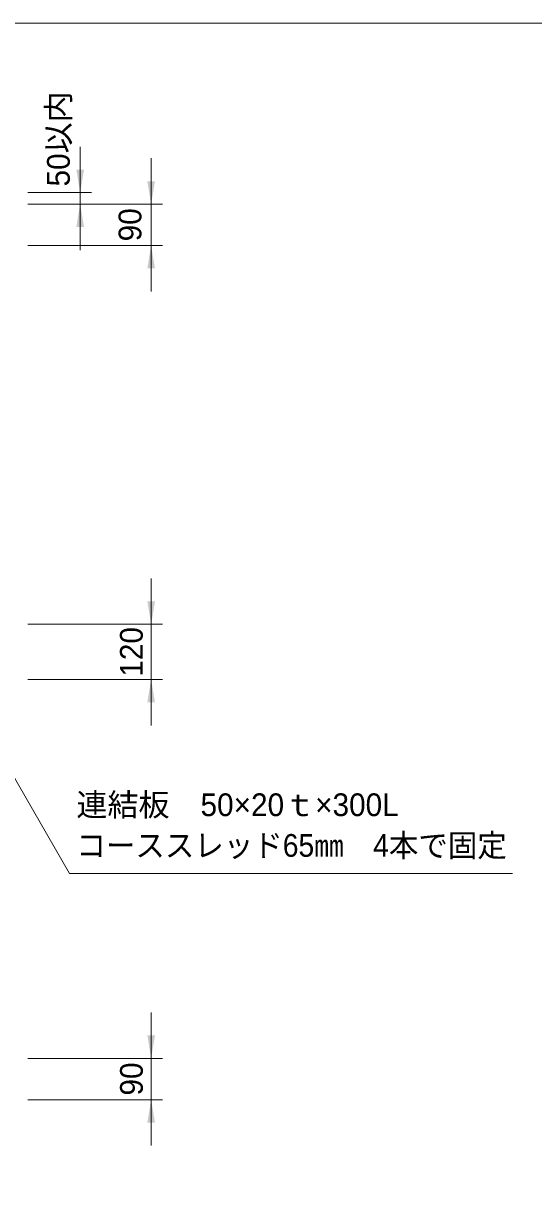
# Model space of a CAD drawing. Units: millimetres at full size, sheet at 1:20. Extents: x 200 to 8200, y 200 to 5740.
# Drawn here: x 5212 to 6323, y 3217 to 5740 of the extents above; entities that cross this region are included whole.
import ezdxf
from ezdxf.enums import TextEntityAlignment as Align

# ---------------------------------------------------------------- set-up
doc = ezdxf.new("R2010")
doc.units = ezdxf.units.MM
doc.header["$LTSCALE"] = 20
for name, color, linetype, lineweight in [('図面枠-A3', 7, 'Continuous', 20), ('寸法', 7, 'Continuous', 13), ('引出線', 7, 'Continuous', 13)]:
    doc.layers.add(name, color=color, linetype=linetype, lineweight=lineweight)
doc.layers.add('文字', color=7, linetype='Continuous')
doc.styles.add('ＭＳ Ｐゴシック', font='')
doc.styles.get('ＭＳ Ｐゴシック').set_extended_font_data('MS PGothic')

# ---------------------------------------------------------------- blocks, each defined once
blk = doc.blocks.new('filled_arrow')
at = {"color": 0, "linetype": 'Continuous', "lineweight": -2}
blk.add_solid([(7.5, 1.25), (0, 0), (7.5, -1.25)], dxfattribs=at)

msp = doc.modelspace()

# ---------------------------------------------------------------- linework, layer by layer
at = {"layer": '図面枠-A3'}
msp.add_lwpolyline([(200, 200), (8200, 200), (8200, 5740), (200, 5740)], close=True, dxfattribs=at)
at = {"layer": '寸法'}
for p, q in [((5336.28, 5470.96), (5336.28, 5245.96)), ((5490.7, 5445.96), (5490.7, 5155.96)), ((5222.35, 5370.96), (5361.28, 5370.96)), ((5222.35, 5345.96), (5361.28, 5345.96)), ((5222.35, 5345.96), (5515.7, 5345.96)), ((5222.35, 5255.96), (5515.7, 5255.96)), ((5490.7, 4531.07), (5490.7, 4211.07)), ((5222.36, 4431.07), (5515.7, 4431.07)), ((5222.35, 4311.07), (5515.7, 4311.07)), ((5490.7, 3586.04), (5490.7, 3296.04)), ((5222.35, 3486.04), (5515.7, 3486.04)), ((5222.35, 3396.04), (5515.7, 3396.04))]:
    msp.add_line(p, q, dxfattribs=at)
at = {"layer": '引出線'}
msp.add_lwpolyline([(5120.91, 4221.41), (5313.12, 3888.51), (6268.9, 3888.51), (6276.9, 3888.51)], dxfattribs=at)

# ---------------------------------------------------------------- block references
at = {"layer": '寸法', "xscale": 6.67, "yscale": 6.67}
for p, rotation in [((5336.28, 5370.96), 90), ((5490.7, 5345.96), 90), ((5336.28, 5345.96), 270), ((5490.7, 5255.96), 270), ((5490.7, 4431.07), 90), ((5490.7, 4311.07), 270), ((5490.7, 3486.04), 90), ((5490.7, 3396.04), 270)]:
    msp.add_blockref('filled_arrow', p, dxfattribs=dict(at, rotation=rotation))

# ---------------------------------------------------------------- texts
at = {"layer": '寸法', "style": 'ＭＳ Ｐゴシック'}
for s, p in [('50以内', (5288.92, 5487.97)), ('90', (5444.7, 5300.96)), ('120', (5447.68, 4371.07)), ('90', (5447.79, 3441.04))]:
    msp.add_text(s, height=49.49, rotation=90, dxfattribs=at).set_placement(p, align=Align.MIDDLE_CENTER)
at = {"layer": '文字', "style": 'ＭＳ Ｐゴシック'}
msp.add_text('連結板\u300050×20ｔ×300L', height=49.49, dxfattribs=at).set_placement((5328.13, 3998.62), align=Align.BOTTOM_LEFT)
at = {"layer": '文字', "style": 'ＭＳ Ｐゴシック', "width": 0.95}
msp.add_text('コーススレッド65㎜\u30004本で固定', height=49.49, dxfattribs=at).set_placement((5328.13, 3910.06), align=Align.BOTTOM_LEFT)

doc.saveas('drawing.dxf')
